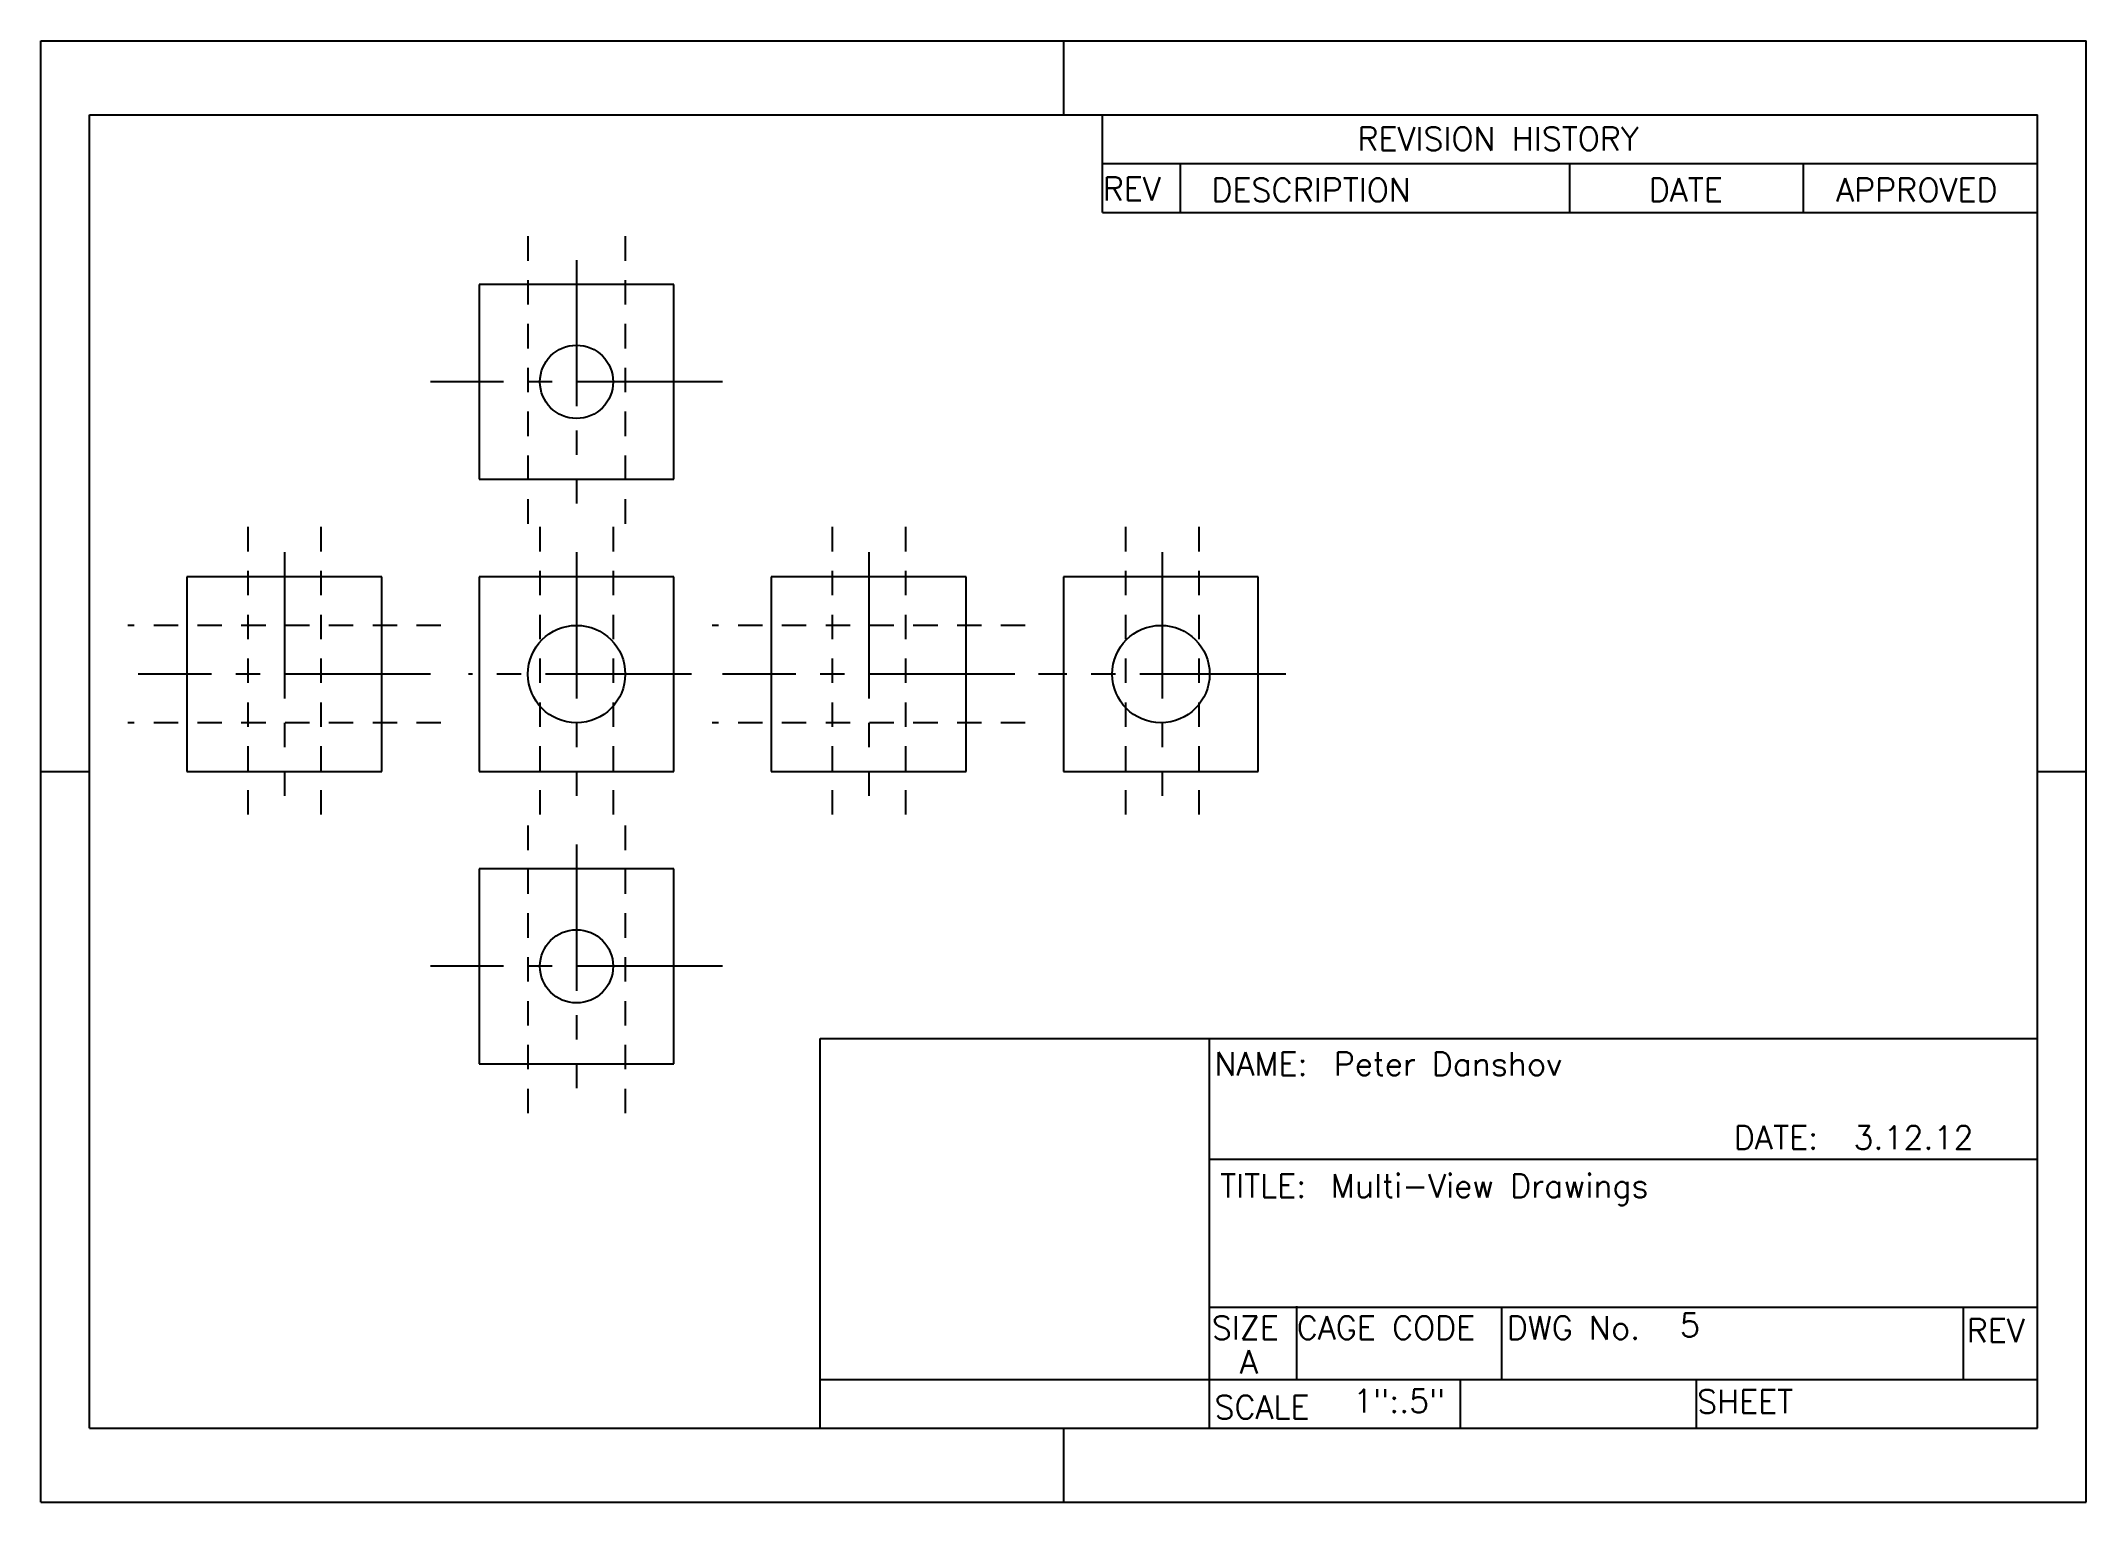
# Model space of a CAD drawing. Header units: inches. Extents: x 0.8 to 11.2, y 0.2 to 7.8.
import ezdxf

# ---------------------------------------------------------------- set-up
doc = ezdxf.new("R2010")
doc.units = ezdxf.units.IN
doc.header["$MEASUREMENT"] = 0
doc.linetypes.add('CENTER2', pattern=[1.125, 0.75, -0.125, 0.125, -0.125])
doc.linetypes.add('HIDDEN2', pattern=[0.1875, 0.125, -0.0625])
doc.layers.add('Center', color=7, linetype='CENTER2')
doc.layers.add('Hidden', color=7, linetype='HIDDEN2')
doc.styles.add('ROMANS', font='romans.shx')

msp = doc.modelspace()

# ---------------------------------------------------------------- linework, layer by layer
for p, q in [((0.75, 0.25), (0.75, 7.75)), ((0.75, 7.75), (11.25, 7.75)), ((6, 7.75), (6, 7.37)), ((11.25, 0.25), (11.25, 7.75)), ((1, 0.63), (1, 7.37)), ((1, 7.37), (11, 7.37)), ((6.2, 6.87), (6.2, 7.37)), ((11, 0.63), (11, 7.37)), ((6.2, 7.12), (11, 7.12)), ((6.6, 6.87), (6.6, 7.12)), ((8.6, 6.87), (8.6, 7.12)), ((9.8, 6.87), (9.8, 7.12)), ((6.2, 6.87), (11, 6.87)), ((3, 6.5), (3, 5.5)), ((4, 6.5), (3, 6.5)), ((4, 5.5), (4, 6.5)), ((3, 5.5), (4, 5.5)), ((1.5, 5), (1.5, 4)), ((2.5, 5), (1.5, 5)), ((2.5, 4), (2.5, 5)), ((3, 5), (3, 4)), ((4, 5), (3, 5)), ((4, 4), (4, 5)), ((4.5, 5), (4.5, 4)), ((5.5, 5), (4.5, 5)), ((5.5, 4), (5.5, 5)), ((6, 5), (6, 4)), ((7, 5), (6, 5)), ((7, 4), (7, 5)), ((0.75, 4), (1, 4)), ((1.5, 4), (2.5, 4)), ((3, 4), (4, 4)), ((4.5, 4), (5.5, 4)), ((6, 4), (7, 4)), ((11, 4), (11.25, 4)), ((3, 3.5), (3, 2.5)), ((4, 3.5), (3, 3.5)), ((4, 2.5), (4, 3.5)), ((4.75, 2.63), (11, 2.63)), ((4.75, 0.63), (4.75, 2.63)), ((6.75, 0.63), (6.75, 2.63)), ((3, 2.5), (4, 2.5)), ((6.75, 2.01), (11, 2.01)), ((6.75, 1.25), (11, 1.25)), ((7.198, 0.885), (7.198, 1.255)), ((8.25, 0.88), (8.25, 1.25)), ((10.62, 0.88), (10.62, 1.25)), ((4.75, 0.88), (11, 0.88)), ((8.039, 0.63), (8.039, 0.88)), ((9.25, 0.63), (9.25, 0.88)), ((1, 0.63), (11, 0.63)), ((6, 0.63), (6, 0.25)), ((0.75, 0.25), (11.25, 0.25))]:
    msp.add_line(p, q)
for centre, radius in [((3.5, 6), 0.188), ((3.5, 4.5), 0.25), ((6.5, 4.5), 0.25), ((3.5, 3), 0.188)]:
    msp.add_circle(centre, radius)
at = {"layer": 'Center'}
for p, q in [((3.5, 6.625), (3.5, 5.375)), ((4.25, 6), (2.75, 6)), ((2, 5.125), (2, 3.875)), ((3.5, 5.125), (3.5, 3.875)), ((5, 5.125), (5, 3.875)), ((6.507, 5.125), (6.507, 3.875)), ((2.75, 4.5), (1.25, 4.5)), ((4.091, 4.5), (2.945, 4.5)), ((5.75, 4.5), (4.25, 4.5)), ((7.142, 4.5), (5.872, 4.5)), ((3.5, 3.625), (3.5, 2.375)), ((4.25, 3), (2.75, 3))]:
    msp.add_line(p, q, dxfattribs=at)
at = {"layer": 'Hidden'}
for p, q in [((3.25, 6.747), (3.25, 5.237)), ((3.75, 6.747), (3.75, 5.237)), ((1.812, 5.255), (1.812, 3.745)), ((2.188, 5.255), (2.188, 3.745)), ((3.312, 5.255), (3.312, 3.745)), ((3.688, 5.255), (3.688, 3.745)), ((4.812, 5.255), (4.812, 3.745)), ((5.188, 5.255), (5.188, 3.745)), ((6.319, 5.255), (6.319, 3.745)), ((6.694, 5.255), (6.694, 3.745)), ((2.804, 4.75), (1.196, 4.75)), ((5.804, 4.75), (4.196, 4.75)), ((2.804, 4.25), (1.196, 4.25)), ((5.804, 4.25), (4.196, 4.25)), ((3.25, 3.722), (3.25, 2.213)), ((3.75, 3.722), (3.75, 2.213))]:
    msp.add_line(p, q, dxfattribs=at)

# ---------------------------------------------------------------- texts
at = {"style": 'ROMANS'}
for s, p in [('REVISION HISTORY', (7.509, 7.188)), ('REV', (6.202, 6.931)), ('DESCRIPTION', (6.76, 6.925)), ('DATE', (9.005, 6.925)), ('APPROVED', (9.967, 6.925)), ('NAME:', (6.775, 2.439)), ('Peter Danshov', (7.387, 2.439)), ('DATE:', (9.442, 2.061)), ('3.12.12', (10.055, 2.061)), ('TITLE:', (6.804, 1.813)), ('Multi-View Drawings', (7.373, 1.813)), ('SIZE', (6.761, 1.085)), ('CAGE CODE', (7.198, 1.085)), ('DWG No.', (8.276, 1.085)), ('5', (9.165, 1.099)), ('REV', (10.638, 1.07)), ('A', (6.906, 0.91)), ('SCALE', (6.775, 0.677)), ('1":.5"', (7.487, 0.709)), ('SHEET', (9.253, 0.706))]:
    msp.add_text(s, height=0.12, dxfattribs=at).set_placement(p)

doc.saveas('drawing.dxf')
